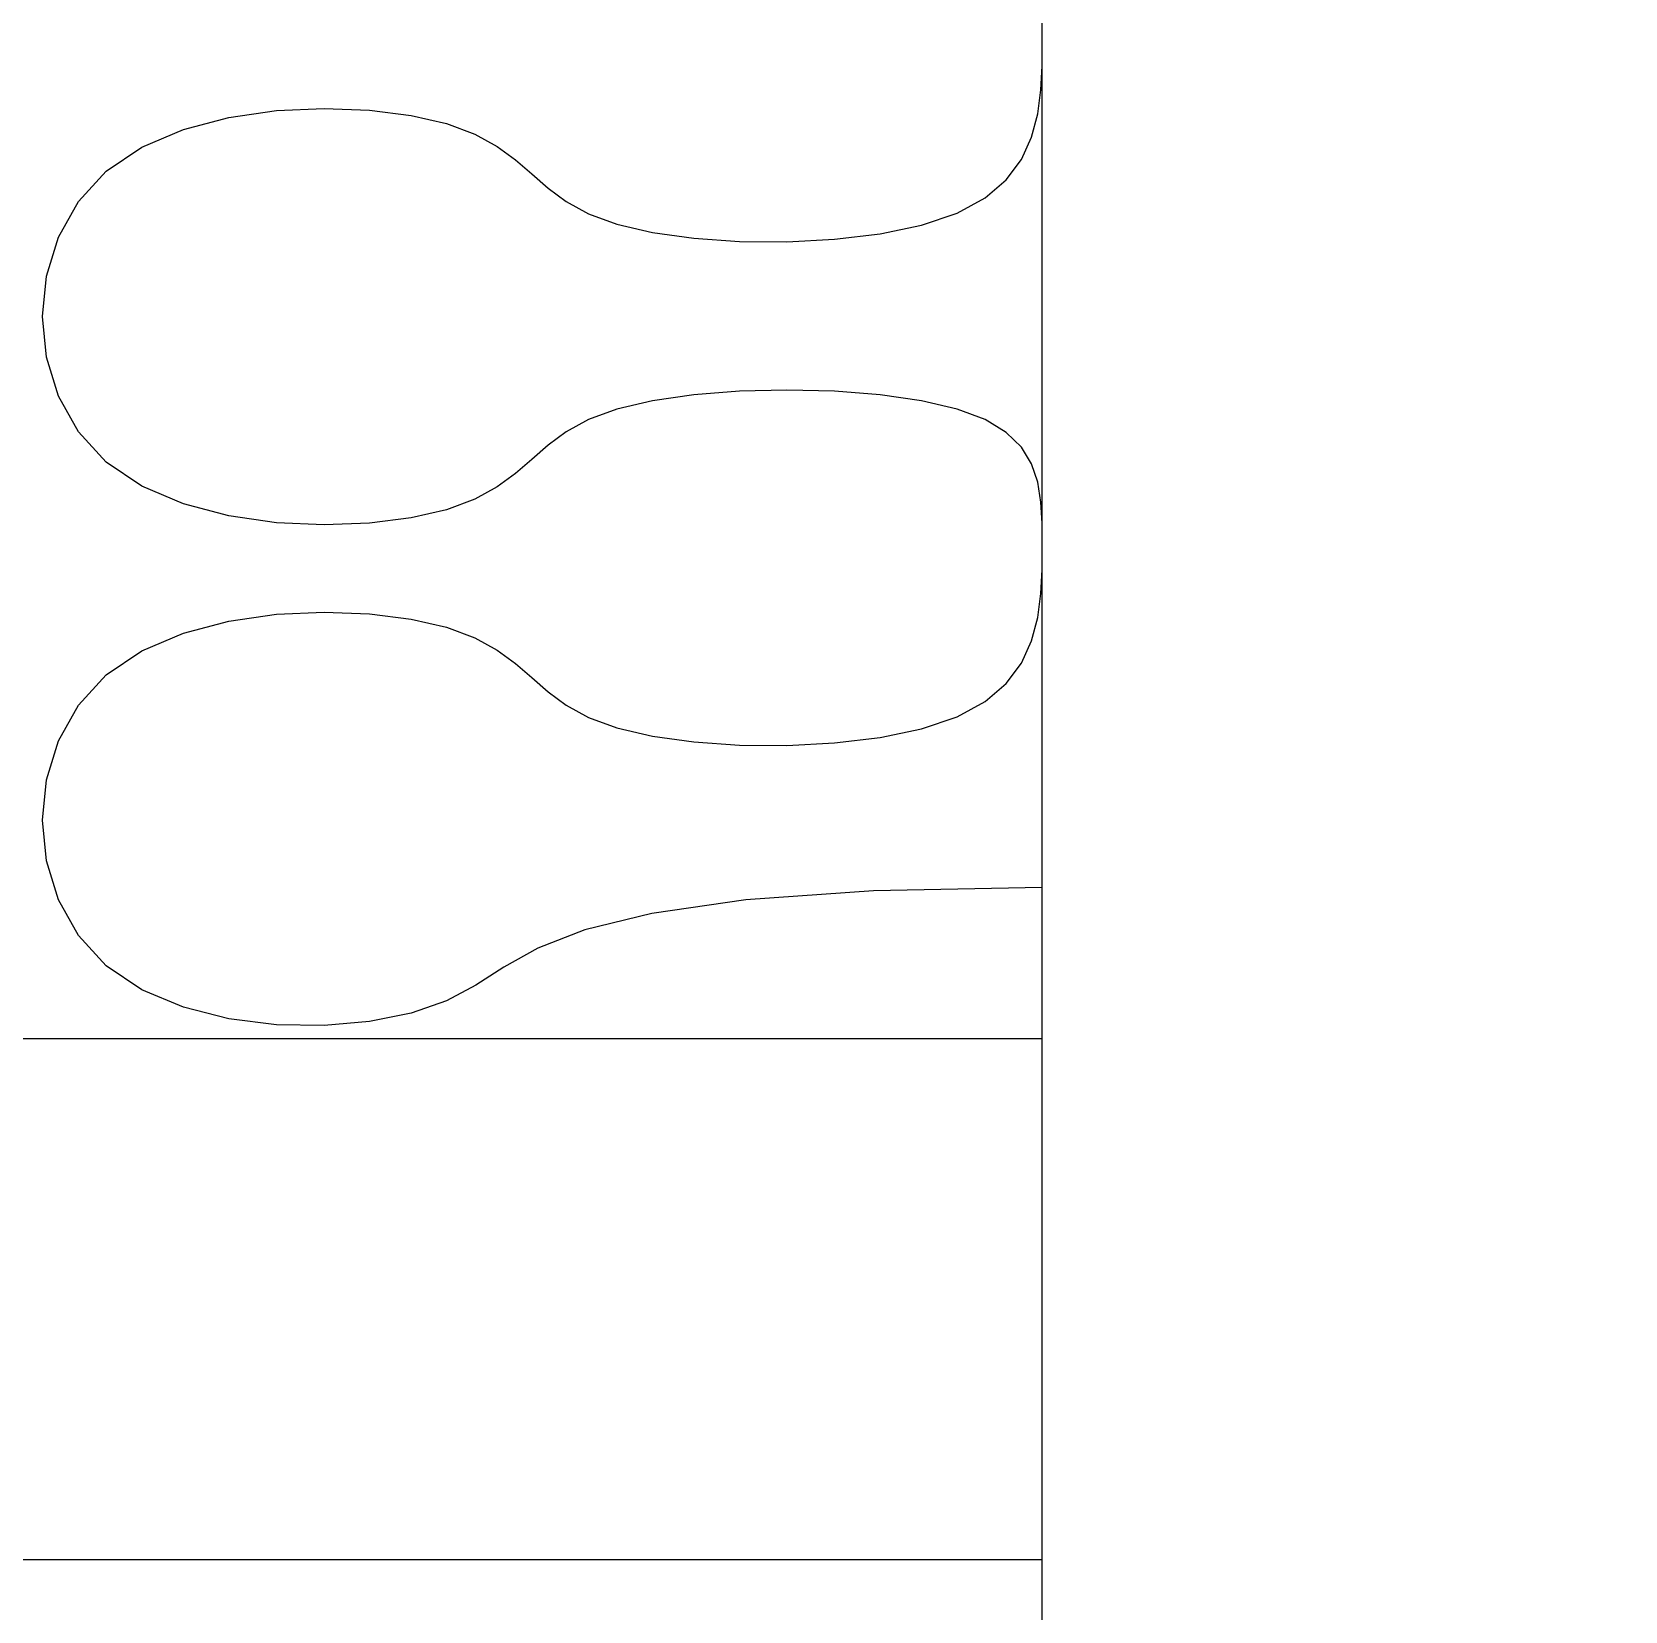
# Model space of a CAD drawing. Header units: millimetres. Extents: x -95178 to 274693, y -2232 to 263302.
# Drawn here: x 128625.6 to 129087.5, y 212168.8 to 212626.7 of the extents above; entities that cross this region are included whole.
import ezdxf

# ---------------------------------------------------------------- set-up
doc = ezdxf.new("R2010")
doc.units = ezdxf.units.MM
doc.layers.add('HATCH', color=9, linetype='Continuous')
doc.styles.add('ROMANS', font='romans.shx', dxfattribs={"width": 0.8})
doc.styles.add('view', font='romans.shx', dxfattribs={"width": 0.85})
doc.dimstyles.new('view', dxfattribs={"dimtxt": 2, "dimasz": 2, "dimexe": 1, "dimexo": 1, "dimgap": 1, "dimtad": 1, "dimdec": 0, "dimlfac": -1, "dimzin": 0, "dimdsep": 46, "dimtxsty": 'view', "dimcen": 2.5, "dimdle": 1.25, "dimclrd": 15, "dimclre": 15, "dimclrt": 3, "dimadec": 0, "dimazin": 0, "dimtfac": 0.9, "dimtdec": 0, "dimtofl": 0, "dimtmove": 2, "dimatfit": 0, "dimfxl": 1, "dimtolj": 1, "dimtzin": 0, "dimarcsym": 0})

msp = doc.modelspace()

# ---------------------------------------------------------------- linework, layer by layer
at = {"color": 4}
for p, q in [((128918.474, 212032.819, 0), (128918.474, 216864.819, 0)), ((128616.474, 212334.819, 0), (128918.474, 212334.819, 0)), ((121926.474, 212183.819, 0), (128918.474, 212183.819, 0))]:
    msp.add_line(p, q, dxfattribs=at)
at = {"layer": 'HATCH'}
for p, q in [((128918.474, 212623.589, 0), (128918.425, 212630.12, 0)), ((128918.425, 212616.772, 0), (128918.474, 212623.589, 0)), ((128918.088, 212609.812, 0), (128918.425, 212616.772, 0)), ((128917.173, 212602.871, 0), (128918.088, 212609.812, 0)), ((128669.494, 212598.353, 0), (128682.695, 212601.831, 0)), ((128682.695, 212601.831, 0), (128696.474, 212603.816, 0)), ((128696.474, 212603.816, 0), (128710.252, 212604.47, 0)), ((128710.252, 212604.47, 0), (128723.453, 212603.955, 0)), ((128723.453, 212603.955, 0), (128735.497, 212602.433, 0)), ((128735.497, 212602.433, 0), (128745.807, 212600.064, 0)), ((128915.39, 212596.111, 0), (128917.173, 212602.871, 0)), ((128657.45, 212593.222, 0), (128669.494, 212598.353, 0)), ((128745.807, 212600.064, 0), (128753.997, 212597.013, 0)), ((128647.14, 212586.275, 0), (128657.45, 212593.222, 0)), ((128753.997, 212597.013, 0), (128760.453, 212593.449, 0)), ((128760.453, 212593.449, 0), (128765.752, 212589.542, 0)), ((128912.451, 212589.694, 0), (128915.39, 212596.111, 0)), ((128765.752, 212589.542, 0), (128770.474, 212585.464, 0)), ((128908.067, 212583.78, 0), (128912.451, 212589.694, 0)), ((128639.046, 212577.46, 0), (128647.14, 212586.275, 0)), ((128770.474, 212585.464, 0), (128775.195, 212581.387, 0)), ((128901.949, 212578.531, 0), (128908.067, 212583.78, 0)), ((128775.195, 212581.387, 0), (128780.494, 212577.48, 0)), ((128633.265, 212567.162, 0), (128639.046, 212577.46, 0)), ((128780.494, 212577.48, 0), (128786.95, 212573.916, 0)), ((128883.497, 212570.643, 0), (128893.807, 212574.109, 0)), ((128893.807, 212574.109, 0), (128901.949, 212578.531, 0)), ((128786.95, 212573.916, 0), (128795.14, 212570.864, 0)), ((128795.14, 212570.864, 0), (128805.45, 212568.475, 0)), ((128871.453, 212568.127, 0), (128883.497, 212570.643, 0)), ((128629.796, 212555.876, 0), (128633.265, 212567.162, 0)), ((128805.45, 212568.475, 0), (128817.494, 212566.809, 0)), ((128817.494, 212566.809, 0), (128830.695, 212565.903, 0)), ((128830.695, 212565.903, 0), (128844.474, 212565.795, 0)), ((128844.474, 212565.795, 0), (128858.252, 212566.524, 0)), ((128858.252, 212566.524, 0), (128871.453, 212568.127, 0)), ((128628.64, 212544.095, 0), (128629.796, 212555.876, 0)), ((128629.796, 212532.315, 0), (128628.64, 212544.095, 0)), ((128633.265, 212521.028, 0), (128629.796, 212532.315, 0)), ((128639.046, 212510.731, 0), (128633.265, 212521.028, 0)), ((128805.45, 212519.721, 0), (128795.14, 212517.326, 0)), ((128817.494, 212521.432, 0), (128805.45, 212519.721, 0)), ((128830.695, 212522.459, 0), (128817.494, 212521.432, 0)), ((128844.474, 212522.801, 0), (128830.695, 212522.459, 0)), ((128858.252, 212522.459, 0), (128844.474, 212522.801, 0)), ((128871.453, 212521.432, 0), (128858.252, 212522.459, 0)), ((128883.497, 212519.721, 0), (128871.453, 212521.432, 0)), ((128893.807, 212517.326, 0), (128883.497, 212519.721, 0)), ((128786.95, 212514.275, 0), (128780.494, 212510.711, 0)), ((128795.14, 212517.326, 0), (128786.95, 212514.275, 0)), ((128901.949, 212514.254, 0), (128893.807, 212517.326, 0)), ((128908.067, 212510.546, 0), (128901.949, 212514.254, 0)), ((128647.14, 212501.916, 0), (128639.046, 212510.731, 0)), ((128780.494, 212510.711, 0), (128775.195, 212506.804, 0)), ((128912.451, 212506.248, 0), (128908.067, 212510.546, 0)), ((128775.195, 212506.804, 0), (128770.474, 212502.726, 0)), ((128915.39, 212501.408, 0), (128912.451, 212506.248, 0)), ((128657.45, 212494.969, 0), (128647.14, 212501.916, 0)), ((128770.474, 212502.726, 0), (128765.752, 212498.648, 0)), ((128917.173, 212496.074, 0), (128915.39, 212501.408, 0)), ((128765.752, 212498.648, 0), (128760.453, 212494.742, 0)), ((128918.088, 212490.293, 0), (128917.173, 212496.074, 0)), ((128669.494, 212489.837, 0), (128657.45, 212494.969, 0)), ((128753.997, 212491.177, 0), (128745.807, 212488.126, 0)), ((128760.453, 212494.742, 0), (128753.997, 212491.177, 0)), ((128682.695, 212486.36, 0), (128669.494, 212489.837, 0)), ((128696.474, 212484.375, 0), (128682.695, 212486.36, 0)), ((128745.807, 212488.126, 0), (128735.497, 212485.758, 0)), ((128918.425, 212484.113, 0), (128918.088, 212490.293, 0)), ((128710.252, 212483.721, 0), (128696.474, 212484.375, 0)), ((128723.453, 212484.235, 0), (128710.252, 212483.721, 0)), ((128735.497, 212485.758, 0), (128723.453, 212484.235, 0)), ((128918.474, 212477.581, 0), (128918.425, 212484.113, 0)), ((128918.425, 212470.764, 0), (128918.474, 212477.581, 0)), ((128918.088, 212463.805, 0), (128918.425, 212470.764, 0)), ((128917.173, 212456.864, 0), (128918.088, 212463.805, 0)), ((128669.494, 212452.346, 0), (128682.695, 212455.823, 0)), ((128682.695, 212455.823, 0), (128696.474, 212457.808, 0)), ((128696.474, 212457.808, 0), (128710.252, 212458.463, 0)), ((128710.252, 212458.463, 0), (128723.453, 212457.948, 0)), ((128723.453, 212457.948, 0), (128735.497, 212456.425, 0)), ((128735.497, 212456.425, 0), (128745.807, 212454.057, 0)), ((128745.807, 212454.057, 0), (128753.997, 212451.006, 0)), ((128915.39, 212450.104, 0), (128917.173, 212456.864, 0)), ((128657.45, 212447.214, 0), (128669.494, 212452.346, 0)), ((128753.997, 212451.006, 0), (128760.453, 212447.441, 0)), ((128912.451, 212443.686, 0), (128915.39, 212450.104, 0)), ((128647.14, 212440.267, 0), (128657.45, 212447.214, 0)), ((128760.453, 212447.441, 0), (128765.752, 212443.535, 0)), ((128639.046, 212431.452, 0), (128647.14, 212440.267, 0)), ((128765.752, 212443.535, 0), (128770.474, 212439.457, 0)), ((128908.067, 212437.772, 0), (128912.451, 212443.686, 0)), ((128770.474, 212439.457, 0), (128775.195, 212435.379, 0)), ((128901.949, 212432.524, 0), (128908.067, 212437.772, 0)), ((128633.265, 212421.155, 0), (128639.046, 212431.452, 0)), ((128775.195, 212435.379, 0), (128780.494, 212431.473, 0)), ((128780.494, 212431.473, 0), (128786.95, 212427.908, 0)), ((128893.807, 212428.102, 0), (128901.949, 212432.524, 0)), ((128786.95, 212427.908, 0), (128795.14, 212424.857, 0)), ((128883.497, 212424.636, 0), (128893.807, 212428.102, 0)), ((128795.14, 212424.857, 0), (128805.45, 212422.468, 0)), ((128805.45, 212422.468, 0), (128817.494, 212420.801, 0)), ((128858.252, 212420.516, 0), (128871.453, 212422.12, 0)), ((128871.453, 212422.12, 0), (128883.497, 212424.636, 0)), ((128629.796, 212409.869, 0), (128633.265, 212421.155, 0)), ((128817.494, 212420.801, 0), (128830.695, 212419.895, 0)), ((128830.695, 212419.895, 0), (128844.474, 212419.788, 0)), ((128844.474, 212419.788, 0), (128858.252, 212420.516, 0)), ((128628.64, 212398.088, 0), (128629.796, 212409.869, 0)), ((128629.796, 212386.307, 0), (128628.64, 212398.088, 0)), ((128633.265, 212375.021, 0), (128629.796, 212386.307, 0)), ((128869.574, 212377.656, 0), (128832.526, 212375.026, 0)), ((128918.474, 212378.619, 0), (128869.574, 212377.656, 0)), ((128639.046, 212364.723, 0), (128633.265, 212375.021, 0)), ((128805.306, 212371.112, 0), (128785.89, 212366.3, 0)), ((128832.526, 212375.026, 0), (128805.306, 212371.112, 0)), ((128785.89, 212366.3, 0), (128772.256, 212360.975, 0)), ((128647.14, 212355.909, 0), (128639.046, 212364.723, 0)), ((128772.256, 212360.975, 0), (128762.38, 212355.521, 0)), ((128657.45, 212348.969, 0), (128647.14, 212355.909, 0)), ((128762.38, 212355.521, 0), (128754.238, 212350.324, 0)), ((128669.494, 212343.887, 0), (128657.45, 212348.969, 0)), ((128754.238, 212350.324, 0), (128745.807, 212345.769, 0)), ((128682.695, 212340.545, 0), (128669.494, 212343.887, 0)), ((128745.807, 212345.769, 0), (128735.497, 212342.196, 0)), ((128696.474, 212338.824, 0), (128682.695, 212340.545, 0)), ((128710.252, 212338.604, 0), (128696.474, 212338.824, 0)), ((128723.453, 212339.768, 0), (128710.252, 212338.604, 0)), ((128735.497, 212342.196, 0), (128723.453, 212339.768, 0))]:
    msp.add_line(p, q, dxfattribs=at)

# ---------------------------------------------------------------- leaders
at = {"color": 15}
msp.add_leader([(126926.397, 212183.819, 0), (128161.756, 213119.601, 0), (130903.381, 213119.601, 0)], dimstyle='view', override={"dimscale": 1.5, "dimtxt": 3, "dimtad": 0, "dimtih": 1, "dimlfac": 1, "dimrnd": 5, "dimtxsty": 'ROMANS', "dimcen": 3, "dimdle": 0, "dimtp": 50, "dimtm": 3, "dimtfac": 1, "dimtdec": 4, "dimtofl": 1}, dxfattribs=at)

doc.saveas('drawing.dxf')
